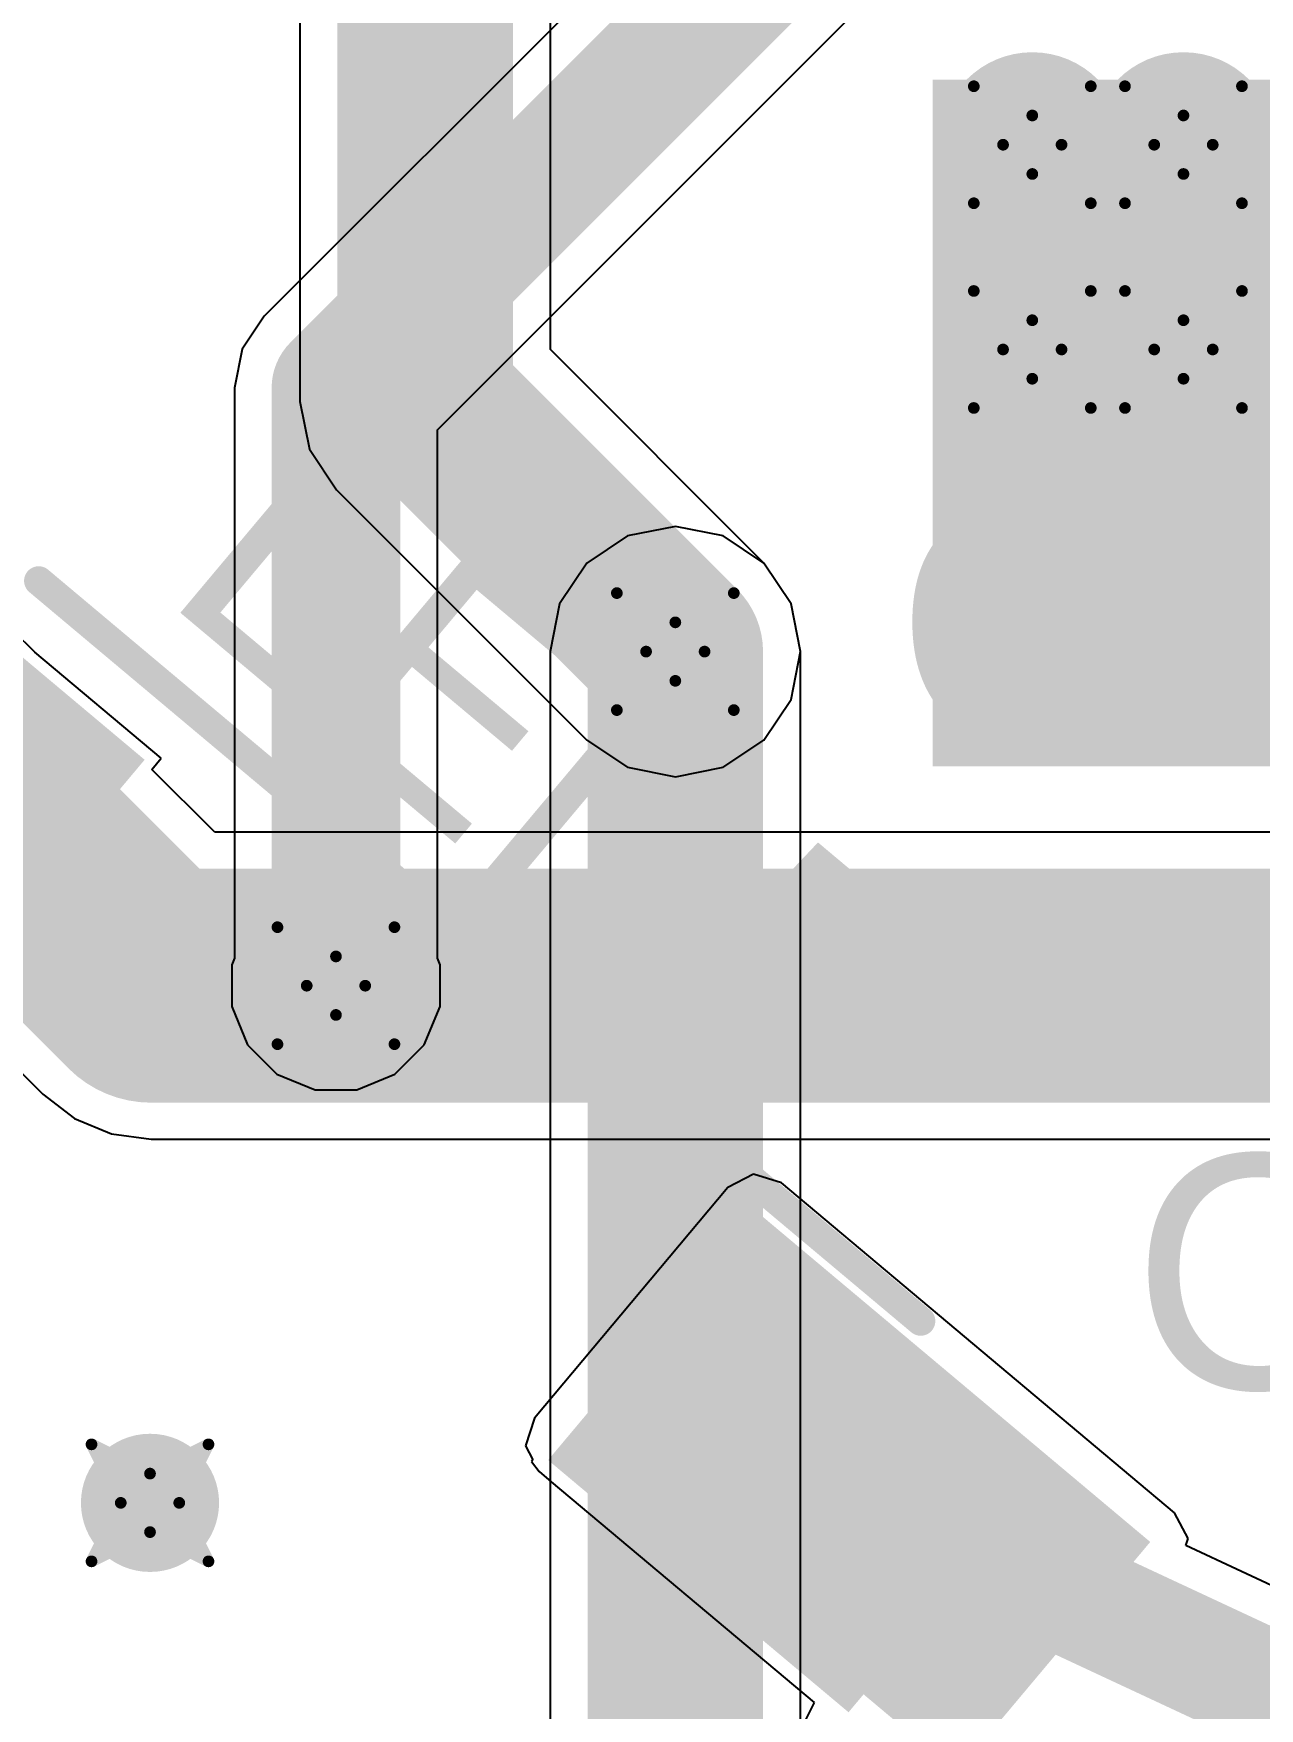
# Model space of a CAD drawing. Header units: millimetres. Extents: x -2 to 282, y -53 to 22.
# Drawn here: x 6.85 to 12.17, y -43.68 to -36.41 of the extents above; entities that cross this region are included whole.
import ezdxf

# ---------------------------------------------------------------- set-up
doc = ezdxf.new("R2010")
doc.units = ezdxf.units.MM
for name, color, linetype in [('BottomLayer', 5, 'Continuous'), ('BottomSolder', 6, 'Continuous'), ('DrillDrawing', 1, 'Continuous'), ('Mechanical1', 6, 'Continuous'), ('Mechanical2', 216, 'Continuous'), ('TopLayer', 1, 'Continuous'), ('TopOverlay', 2, 'Continuous'), ('TopPaste', 8, 'Continuous'), ('TopSolder', 216, 'Continuous'), ('ViaHoleLayer', 16, 'Continuous')]:
    doc.layers.add(name, color=color, linetype=linetype)
doc.styles.add('Arial', font='', dxfattribs={"height": 0.2})
doc.styles.get('Arial').set_extended_font_data('Arial')

# ---------------------------------------------------------------- blocks, each defined once
blk = doc.blocks.new('WS2812B_XF02_W_25')
at = {"layer": 'TopLayer'}
for points in [[(-3.25000239, 2.14999824), (-1.75000285, 2.14999824), (-1.75000285, 1.15000024), (-3.25000239, 1.15000024)], [(3.24999477, 1.15000024), (1.74999523, 1.15000024), (1.74999523, 2.14999824), (3.24999477, 2.14999824)]]:
    blk.add_hatch(color=1, dxfattribs=at).paths.add_polyline_path(points)
at = {"layer": 'TopPaste'}
for points in [[(-3.25000239, 2.14999824), (-1.75000285, 2.14999824), (-1.75000285, 1.15000024), (-3.25000239, 1.15000024)], [(3.24999477, 1.15000024), (1.74999523, 1.15000024), (1.74999523, 2.14999824), (3.24999477, 2.14999824)]]:
    blk.add_hatch(color=8, dxfattribs=at).paths.add_polyline_path(points)
at = {"layer": 'TopSolder'}
for points in [[(-3.35160239, 2.25159824), (-1.64840285, 2.25159824), (-1.64840285, 1.04840024), (-3.35160239, 1.04840024)], [(3.35159477, 1.04840024), (1.64839523, 1.04840024), (1.64839523, 2.25159824), (3.35159477, 2.25159824)]]:
    blk.add_hatch(color=216, dxfattribs=at).paths.add_polyline_path(points)
at = {"layer": 'TopOverlay', "const_width": 0.127}
blk.add_lwpolyline([(-2.50000516, 2.55080262), (2.499995, 2.5508077)], dxfattribs=at)
at = {"layer": 'TopOverlay', "const_width": 0.0635}
for points in [[(-2.53175516, 2.55080262, 1), (-2.46825516, 2.55080262, 1)], [(2.468245, 2.5508077, 1), (2.531745, 2.5508077, 1)]]:
    blk.add_lwpolyline(points, format="xyb", close=True, dxfattribs=at)

msp = doc.modelspace()

# ---------------------------------------------------------------- hatches: boundary and pattern name
at = {"layer": 'BottomLayer'}
h = msp.add_hatch(color=5, dxfattribs=at)
edge = h.paths.add_edge_path()
edge.add_arc((11.18387146, -36.8882676), 0.2999994, 0, 360)
h = msp.add_hatch(color=5, dxfattribs=at)
edge = h.paths.add_edge_path()
edge.add_arc((11.84036748, -36.8882676), 0.2999994, 0, 360)
h = msp.add_hatch(color=5, dxfattribs=at)
edge = h.paths.add_edge_path()
edge.add_arc((11.18387146, -37.77726759999999), 0.2999994, 0, 360)
h = msp.add_hatch(color=5, dxfattribs=at)
edge = h.paths.add_edge_path()
edge.add_arc((11.84036748, -37.77726759999999), 0.2999994, 0, 360)
h = msp.add_hatch(color=5, dxfattribs=at)
edge = h.paths.add_edge_path()
edge.add_arc((9.63367136, -39.08902012), 0.2999994, 0, 360)
h = msp.add_hatch(color=5, dxfattribs=at)
edge = h.paths.add_edge_path()
edge.add_arc((8.15990748, -40.53958618), 0.2999994, 0, 360)
h = msp.add_hatch(color=5, dxfattribs=at)
edge = h.paths.add_edge_path()
edge.add_arc((7.352329719999999, -42.78505032), 0.2999994, 0, 360)
at = {"layer": 'BottomSolder'}
h = msp.add_hatch(color=6, dxfattribs=at)
edge = h.paths.add_edge_path()
edge.add_arc((11.18387146, -36.8882676), 0.4015993999999999, 0, 360)
h = msp.add_hatch(color=6, dxfattribs=at)
edge = h.paths.add_edge_path()
edge.add_arc((11.84036748, -36.8882676), 0.4015993999999999, 0, 360)
h = msp.add_hatch(color=6, dxfattribs=at)
edge = h.paths.add_edge_path()
edge.add_arc((12.50076748, -36.8882676), 0.4015993999999999, 0, 360)
h = msp.add_hatch(color=6, dxfattribs=at)
edge = h.paths.add_edge_path()
edge.add_arc((11.18387146, -37.77726759999999), 0.4015993999999999, 0, 360)
h = msp.add_hatch(color=6, dxfattribs=at)
edge = h.paths.add_edge_path()
edge.add_arc((11.84036748, -37.77726759999999), 0.4015993999999999, 0, 360)
h = msp.add_hatch(color=6, dxfattribs=at)
edge = h.paths.add_edge_path()
edge.add_arc((12.50076748, -37.77726759999999), 0.4015993999999999, 0, 360)
at = {"layer": 'TopLayer'}
for points in [[(10.75127136, -39.58708618), (17.44417136, -39.58708618), (17.44417136, -36.60514142), (10.75127136, -36.60514142)], [(9.147919219999999, -42.52285374), (10.85594476, -43.95605636), (11.69609802, -42.95480106), (9.98807248, -41.52159844)]]:
    msp.add_hatch(color=1, dxfattribs=at).paths.add_polyline_path(points)
h = msp.add_hatch(color=1, dxfattribs=at)
edge = h.paths.add_edge_path()
edge.add_arc((11.18387146, -36.8882676), 0.2999994, 0, 360)
h = msp.add_hatch(color=1, dxfattribs=at)
edge = h.paths.add_edge_path()
edge.add_arc((11.84036748, -36.8882676), 0.2999994, 0, 360)
h = msp.add_hatch(color=1, dxfattribs=at)
edge = h.paths.add_edge_path()
edge.add_arc((11.18387146, -37.77726759999999), 0.2999994, 0, 360)
h = msp.add_hatch(color=1, dxfattribs=at)
edge = h.paths.add_edge_path()
edge.add_arc((11.84036748, -37.77726759999999), 0.2999994, 0, 360)
h = msp.add_hatch(color=1, dxfattribs=at)
edge = h.paths.add_edge_path()
edge.add_arc((9.63367136, -39.08902012), 0.2999994, 0, 360)
h = msp.add_hatch(color=1, dxfattribs=at)
edge = h.paths.add_edge_path()
edge.add_arc((8.15990748, -40.53958618), 0.2999994, 0, 360)
h = msp.add_hatch(color=1, dxfattribs=at)
edge = h.paths.add_edge_path()
edge.add_arc((7.352329719999999, -42.78505032), 0.2999994, 0, 360)
at = {"layer": 'TopSolder'}
h = msp.add_hatch(color=216, dxfattribs=at)
edge = h.paths.add_edge_path()
edge.add_arc((11.18387146, -36.8882676), 0.4015993999999999, 0, 360)
h = msp.add_hatch(color=216, dxfattribs=at)
edge = h.paths.add_edge_path()
edge.add_arc((11.84036748, -36.8882676), 0.4015993999999999, 0, 360)
h = msp.add_hatch(color=216, dxfattribs=at)
edge = h.paths.add_edge_path()
edge.add_arc((12.50076748, -36.8882676), 0.4015993999999999, 0, 360)
h = msp.add_hatch(color=216, dxfattribs=at)
edge = h.paths.add_edge_path()
edge.add_arc((11.18387146, -37.77726759999999), 0.4015993999999999, 0, 360)
h = msp.add_hatch(color=216, dxfattribs=at)
edge = h.paths.add_edge_path()
edge.add_arc((11.84036748, -37.77726759999999), 0.4015993999999999, 0, 360)
h = msp.add_hatch(color=216, dxfattribs=at)
edge = h.paths.add_edge_path()
edge.add_arc((12.50076748, -37.77726759999999), 0.4015993999999999, 0, 360)
at = {"layer": 'ViaHoleLayer'}
h = msp.add_hatch(color=16, dxfattribs=at)
edge = h.paths.add_edge_path()
edge.add_arc((11.18387146, -36.8882676), 0.1499997, 0, 360)
h = msp.add_hatch(color=16, dxfattribs=at)
edge = h.paths.add_edge_path()
edge.add_arc((11.84036748, -36.8882676), 0.1499997, 0, 360)
h = msp.add_hatch(color=16, dxfattribs=at)
edge = h.paths.add_edge_path()
edge.add_arc((11.18387146, -37.77726759999999), 0.1499997, 0, 360)
h = msp.add_hatch(color=16, dxfattribs=at)
edge = h.paths.add_edge_path()
edge.add_arc((11.84036748, -37.77726759999999), 0.1499997, 0, 360)
h = msp.add_hatch(color=16, dxfattribs=at)
edge = h.paths.add_edge_path()
edge.add_arc((9.63367136, -39.08902012), 0.1499997, 0, 360)
h = msp.add_hatch(color=16, dxfattribs=at)
edge = h.paths.add_edge_path()
edge.add_arc((8.15990748, -40.53958618), 0.1499997, 0, 360)
h = msp.add_hatch(color=16, dxfattribs=at)
edge = h.paths.add_edge_path()
edge.add_arc((7.352329719999999, -42.78505032), 0.1499997, 0, 360)

# ---------------------------------------------------------------- linework, layer by layer
at = {"layer": 'BottomLayer'}
for p, q in [((10.0564061, -35.42492025999999), (7.84859746, -37.63272636)), ((8.600165679999998, -38.12639822), (10.6790236, -36.04753776)), ((7.84859746, -37.63272636), (7.753162039999999, -37.77555564)), ((7.753162039999999, -37.77555564), (7.71964928, -37.94403638)), ((7.71964928, -37.94403638), (7.71964928, -40.42028746)), ((8.600165679999998, -40.42028746), (8.600165679999998, -38.12639822)), ((9.42554884, -38.58656748), (9.24911282, -38.70446158)), ((9.63367136, -38.54517056), (9.42554884, -38.58656748)), ((9.841793879999999, -38.58656748), (9.63367136, -38.54517056)), ((10.0182299, -38.70446158), (9.841793879999999, -38.58656748)), ((9.24911282, -38.70446158), (9.13121872, -38.8808976)), ((10.136124, -38.8808976), (10.0182299, -38.70446158)), ((9.13121872, -38.8808976), (9.0898218, -39.08902012)), ((10.17752092, -39.08902012), (10.136124, -38.8808976)), ((9.0898218, -39.08902012), (9.0898218, -44.24798618)), ((10.17752092, -44.02271866), (10.17752092, -39.08902012)), ((7.71964928, -40.42028746), (7.70750808, -40.44959906)), ((8.61230688, -40.44959906), (8.600165679999998, -40.42028746)), ((7.70750808, -40.44959906), (7.70750808, -40.6295733)), ((8.61230688, -40.6295733), (8.61230688, -40.44959906)), ((7.70750808, -40.6295733), (7.77638272, -40.79584931999999)), ((8.54343224, -40.79584931999999), (8.61230688, -40.6295733)), ((7.77638272, -40.79584931999999), (7.903644339999999, -40.92311094)), ((8.416170619999999, -40.92311094), (8.54343224, -40.79584931999999)), ((7.903644339999999, -40.92311094), (8.06992036, -40.99198558)), ((8.2498946, -40.99198558), (8.416170619999999, -40.92311094)), ((8.06992036, -40.99198558), (8.2498946, -40.99198558))]:
    msp.add_line(p, q, dxfattribs=at)
for points, const_width in [([(8.15990748, -37.94403638), (10.45207206, -35.6518718)], 0.5588), ([(8.15990748, -40.53958618), (8.15990748, -37.94403638)], 0.5588), ([(9.63367136, -44.24798618), (9.63367136, -39.08902012)], 0.7619999999999999)]:
    msp.add_lwpolyline(points, dxfattribs=dict(at, const_width=const_width))
for points, const_width in [([(8.02020748, -37.94403638, 1), (8.299607479999999, -37.94403638, 1)], 0.2794), ([(8.02020748, -37.94403638, 1), (8.299607479999999, -37.94403638, 1)], 0.2794), ([(9.44317136, -39.08902012, 1), (9.82417136, -39.08902012, 1)], 0.3809999999999999), ([(8.02020748, -40.53958618, 1), (8.299607479999999, -40.53958618, 1)], 0.2794)]:
    msp.add_lwpolyline(points, format="xyb", close=True, dxfattribs=dict(at, const_width=const_width))
at = {"layer": 'DrillDrawing', "const_width": 0.0508}
for points in [[(10.92987146, -36.63426759999999), (11.18387146, -36.7612676)], [(10.92987146, -36.63426759999999), (11.05687146, -36.8882676)], [(11.18387146, -36.7612676), (11.43787146, -36.63426759999999)], [(11.31087146, -36.8882676), (11.43787146, -36.63426759999999)], [(11.58636748, -36.63426759999999), (11.84036748, -36.7612676)], [(11.58636748, -36.63426759999999), (11.71336748, -36.8882676)], [(11.84036748, -36.7612676), (12.09436748, -36.63426759999999)], [(11.96736748, -36.8882676), (12.09436748, -36.63426759999999)], [(10.92987146, -37.1422676), (11.05687146, -36.8882676)], [(11.31087146, -36.8882676), (11.43787146, -37.1422676)], [(11.58636748, -37.1422676), (11.71336748, -36.8882676)], [(11.96736748, -36.8882676), (12.09436748, -37.1422676)], [(10.92987146, -37.1422676), (11.18387146, -37.0152676)], [(11.18387146, -37.0152676), (11.43787146, -37.1422676)], [(11.58636748, -37.1422676), (11.84036748, -37.0152676)], [(11.84036748, -37.0152676), (12.09436748, -37.1422676)], [(10.92987146, -37.5232676), (11.18387146, -37.6502676)], [(10.92987146, -37.5232676), (11.05687146, -37.77726759999999)], [(11.18387146, -37.6502676), (11.43787146, -37.5232676)], [(11.31087146, -37.77726759999999), (11.43787146, -37.5232676)], [(11.58636748, -37.5232676), (11.84036748, -37.6502676)], [(11.58636748, -37.5232676), (11.71336748, -37.77726759999999)], [(11.84036748, -37.6502676), (12.09436748, -37.5232676)], [(11.96736748, -37.77726759999999), (12.09436748, -37.5232676)], [(10.92987146, -38.03126759999999), (11.05687146, -37.77726759999999)], [(11.31087146, -37.77726759999999), (11.43787146, -38.03126759999999)], [(11.58636748, -38.03126759999999), (11.71336748, -37.77726759999999)], [(11.96736748, -37.77726759999999), (12.09436748, -38.03126759999999)], [(10.92987146, -38.03126759999999), (11.18387146, -37.9042676)], [(11.18387146, -37.9042676), (11.43787146, -38.03126759999999)], [(11.58636748, -38.03126759999999), (11.84036748, -37.9042676)], [(11.84036748, -37.9042676), (12.09436748, -38.03126759999999)], [(9.37967136, -38.83502012), (9.63367136, -38.96202012)], [(9.37967136, -38.83502012), (9.50667136, -39.08902012)], [(9.63367136, -38.96202012), (9.88767136, -38.83502012)], [(9.76067136, -39.08902012), (9.88767136, -38.83502012)], [(9.37967136, -39.34302012), (9.50667136, -39.08902012)], [(9.76067136, -39.08902012), (9.88767136, -39.34302012)], [(9.37967136, -39.34302012), (9.63367136, -39.21602012)], [(9.63367136, -39.21602012), (9.88767136, -39.34302012)], [(7.905907479999999, -40.28558618), (8.15990748, -40.41258618)], [(7.905907479999999, -40.28558618), (8.032907479999999, -40.53958618)], [(8.15990748, -40.41258618), (8.413907479999999, -40.28558618)], [(8.28690748, -40.53958618), (8.413907479999999, -40.28558618)], [(7.905907479999999, -40.79358618), (8.032907479999999, -40.53958618)], [(8.28690748, -40.53958618), (8.413907479999999, -40.79358618)], [(7.905907479999999, -40.79358618), (8.15990748, -40.66658618)], [(8.15990748, -40.66658618), (8.413907479999999, -40.79358618)], [(7.098329719999999, -42.53105032), (7.352329719999999, -42.65805031999999)], [(7.098329719999999, -42.53105032), (7.22532972, -42.78505032)], [(7.352329719999999, -42.65805031999999), (7.60632972, -42.53105032)], [(7.479329719999999, -42.78505032), (7.60632972, -42.53105032)], [(7.098329719999999, -43.03905032), (7.22532972, -42.78505032)], [(7.479329719999999, -42.78505032), (7.60632972, -43.03905032)], [(7.098329719999999, -43.03905032), (7.352329719999999, -42.91205032)], [(7.352329719999999, -42.91205032), (7.60632972, -43.03905032)]]:
    msp.add_lwpolyline(points, dxfattribs=at)
at = {"layer": 'DrillDrawing', "const_width": 0.0254}
for points in [[(10.91717146, -36.63426759999999, 1), (10.94257146, -36.63426759999999, 1)], [(10.91717146, -36.63426759999999, 1), (10.94257146, -36.63426759999999, 1)], [(11.42517146, -36.63426759999999, 1), (11.45057146, -36.63426759999999, 1)], [(11.42517146, -36.63426759999999, 1), (11.45057146, -36.63426759999999, 1)], [(11.57366748, -36.63426759999999, 1), (11.59906748, -36.63426759999999, 1)], [(11.57366748, -36.63426759999999, 1), (11.59906748, -36.63426759999999, 1)], [(12.08166748, -36.63426759999999, 1), (12.10706748, -36.63426759999999, 1)], [(12.08166748, -36.63426759999999, 1), (12.10706748, -36.63426759999999, 1)], [(11.17117146, -36.7612676, 1), (11.19657146, -36.7612676, 1)], [(11.17117146, -36.7612676, 1), (11.19657146, -36.7612676, 1)], [(11.82766748, -36.7612676, 1), (11.85306748, -36.7612676, 1)], [(11.82766748, -36.7612676, 1), (11.85306748, -36.7612676, 1)], [(11.04417146, -36.8882676, 1), (11.06957146, -36.8882676, 1)], [(11.04417146, -36.8882676, 1), (11.06957146, -36.8882676, 1)], [(11.29817146, -36.8882676, 1), (11.32357146, -36.8882676, 1)], [(11.29817146, -36.8882676, 1), (11.32357146, -36.8882676, 1)], [(11.70066748, -36.8882676, 1), (11.72606748, -36.8882676, 1)], [(11.70066748, -36.8882676, 1), (11.72606748, -36.8882676, 1)], [(11.95466748, -36.8882676, 1), (11.98006748, -36.8882676, 1)], [(11.95466748, -36.8882676, 1), (11.98006748, -36.8882676, 1)], [(11.17117146, -37.0152676, 1), (11.19657146, -37.0152676, 1)], [(11.17117146, -37.0152676, 1), (11.19657146, -37.0152676, 1)], [(11.82766748, -37.0152676, 1), (11.85306748, -37.0152676, 1)], [(11.82766748, -37.0152676, 1), (11.85306748, -37.0152676, 1)], [(10.91717146, -37.1422676, 1), (10.94257146, -37.1422676, 1)], [(10.91717146, -37.1422676, 1), (10.94257146, -37.1422676, 1)], [(11.42517146, -37.1422676, 1), (11.45057146, -37.1422676, 1)], [(11.42517146, -37.1422676, 1), (11.45057146, -37.1422676, 1)], [(11.57366748, -37.1422676, 1), (11.59906748, -37.1422676, 1)], [(11.57366748, -37.1422676, 1), (11.59906748, -37.1422676, 1)], [(12.08166748, -37.1422676, 1), (12.10706748, -37.1422676, 1)], [(12.08166748, -37.1422676, 1), (12.10706748, -37.1422676, 1)], [(10.91717146, -37.5232676, 1), (10.94257146, -37.5232676, 1)], [(10.91717146, -37.5232676, 1), (10.94257146, -37.5232676, 1)], [(11.42517146, -37.5232676, 1), (11.45057146, -37.5232676, 1)], [(11.42517146, -37.5232676, 1), (11.45057146, -37.5232676, 1)], [(11.57366748, -37.5232676, 1), (11.59906748, -37.5232676, 1)], [(11.57366748, -37.5232676, 1), (11.59906748, -37.5232676, 1)], [(12.08166748, -37.5232676, 1), (12.10706748, -37.5232676, 1)], [(12.08166748, -37.5232676, 1), (12.10706748, -37.5232676, 1)], [(11.17117146, -37.6502676, 1), (11.19657146, -37.6502676, 1)], [(11.17117146, -37.6502676, 1), (11.19657146, -37.6502676, 1)], [(11.82766748, -37.6502676, 1), (11.85306748, -37.6502676, 1)], [(11.82766748, -37.6502676, 1), (11.85306748, -37.6502676, 1)], [(11.04417146, -37.77726759999999, 1), (11.06957146, -37.77726759999999, 1)], [(11.04417146, -37.77726759999999, 1), (11.06957146, -37.77726759999999, 1)], [(11.29817146, -37.77726759999999, 1), (11.32357146, -37.77726759999999, 1)], [(11.29817146, -37.77726759999999, 1), (11.32357146, -37.77726759999999, 1)], [(11.70066748, -37.77726759999999, 1), (11.72606748, -37.77726759999999, 1)], [(11.70066748, -37.77726759999999, 1), (11.72606748, -37.77726759999999, 1)], [(11.95466748, -37.77726759999999, 1), (11.98006748, -37.77726759999999, 1)], [(11.95466748, -37.77726759999999, 1), (11.98006748, -37.77726759999999, 1)], [(11.17117146, -37.9042676, 1), (11.19657146, -37.9042676, 1)], [(11.17117146, -37.9042676, 1), (11.19657146, -37.9042676, 1)], [(11.82766748, -37.9042676, 1), (11.85306748, -37.9042676, 1)], [(11.82766748, -37.9042676, 1), (11.85306748, -37.9042676, 1)], [(10.91717146, -38.03126759999999, 1), (10.94257146, -38.03126759999999, 1)], [(10.91717146, -38.03126759999999, 1), (10.94257146, -38.03126759999999, 1)], [(11.42517146, -38.03126759999999, 1), (11.45057146, -38.03126759999999, 1)], [(11.42517146, -38.03126759999999, 1), (11.45057146, -38.03126759999999, 1)], [(11.57366748, -38.03126759999999, 1), (11.59906748, -38.03126759999999, 1)], [(11.57366748, -38.03126759999999, 1), (11.59906748, -38.03126759999999, 1)], [(12.08166748, -38.03126759999999, 1), (12.10706748, -38.03126759999999, 1)], [(12.08166748, -38.03126759999999, 1), (12.10706748, -38.03126759999999, 1)], [(9.366971359999999, -38.83502012, 1), (9.39237136, -38.83502012, 1)], [(9.366971359999999, -38.83502012, 1), (9.39237136, -38.83502012, 1)], [(9.87497136, -38.83502012, 1), (9.90037136, -38.83502012, 1)], [(9.87497136, -38.83502012, 1), (9.90037136, -38.83502012, 1)], [(9.62097136, -38.96202012, 1), (9.64637136, -38.96202012, 1)], [(9.62097136, -38.96202012, 1), (9.64637136, -38.96202012, 1)], [(9.49397136, -39.08902012, 1), (9.51937136, -39.08902012, 1)], [(9.49397136, -39.08902012, 1), (9.51937136, -39.08902012, 1)], [(9.74797136, -39.08902012, 1), (9.77337136, -39.08902012, 1)], [(9.74797136, -39.08902012, 1), (9.77337136, -39.08902012, 1)], [(9.62097136, -39.21602012, 1), (9.64637136, -39.21602012, 1)], [(9.62097136, -39.21602012, 1), (9.64637136, -39.21602012, 1)], [(9.366971359999999, -39.34302012, 1), (9.39237136, -39.34302012, 1)], [(9.366971359999999, -39.34302012, 1), (9.39237136, -39.34302012, 1)], [(9.87497136, -39.34302012, 1), (9.90037136, -39.34302012, 1)], [(9.87497136, -39.34302012, 1), (9.90037136, -39.34302012, 1)], [(7.893207479999999, -40.28558618, 1), (7.918607479999999, -40.28558618, 1)], [(7.893207479999999, -40.28558618, 1), (7.918607479999999, -40.28558618, 1)], [(8.40120748, -40.28558618, 1), (8.42660748, -40.28558618, 1)], [(8.40120748, -40.28558618, 1), (8.42660748, -40.28558618, 1)], [(8.147207479999999, -40.41258618, 1), (8.17260748, -40.41258618, 1)], [(8.147207479999999, -40.41258618, 1), (8.17260748, -40.41258618, 1)], [(8.02020748, -40.53958618, 1), (8.04560748, -40.53958618, 1)], [(8.02020748, -40.53958618, 1), (8.04560748, -40.53958618, 1)], [(8.27420748, -40.53958618, 1), (8.299607479999999, -40.53958618, 1)], [(8.27420748, -40.53958618, 1), (8.299607479999999, -40.53958618, 1)], [(8.147207479999999, -40.66658618, 1), (8.17260748, -40.66658618, 1)], [(8.147207479999999, -40.66658618, 1), (8.17260748, -40.66658618, 1)], [(7.893207479999999, -40.79358618, 1), (7.918607479999999, -40.79358618, 1)], [(7.893207479999999, -40.79358618, 1), (7.918607479999999, -40.79358618, 1)], [(8.40120748, -40.79358618, 1), (8.42660748, -40.79358618, 1)], [(8.40120748, -40.79358618, 1), (8.42660748, -40.79358618, 1)], [(7.085629719999999, -42.53105032, 1), (7.111029719999999, -42.53105032, 1)], [(7.085629719999999, -42.53105032, 1), (7.111029719999999, -42.53105032, 1)], [(7.593629719999999, -42.53105032, 1), (7.619029719999999, -42.53105032, 1)], [(7.593629719999999, -42.53105032, 1), (7.619029719999999, -42.53105032, 1)], [(7.33962972, -42.65805031999999, 1), (7.365029719999999, -42.65805031999999, 1)], [(7.33962972, -42.65805031999999, 1), (7.365029719999999, -42.65805031999999, 1)], [(7.212629719999999, -42.78505032, 1), (7.238029719999999, -42.78505032, 1)], [(7.212629719999999, -42.78505032, 1), (7.238029719999999, -42.78505032, 1)], [(7.466629719999999, -42.78505032, 1), (7.49202972, -42.78505032, 1)], [(7.466629719999999, -42.78505032, 1), (7.49202972, -42.78505032, 1)], [(7.33962972, -42.91205032, 1), (7.365029719999999, -42.91205032, 1)], [(7.33962972, -42.91205032, 1), (7.365029719999999, -42.91205032, 1)], [(7.085629719999999, -43.03905032, 1), (7.111029719999999, -43.03905032, 1)], [(7.085629719999999, -43.03905032, 1), (7.111029719999999, -43.03905032, 1)], [(7.593629719999999, -43.03905032, 1), (7.619029719999999, -43.03905032, 1)], [(7.593629719999999, -43.03905032, 1), (7.619029719999999, -43.03905032, 1)]]:
    msp.add_lwpolyline(points, format="xyb", close=True, dxfattribs=at)
at = {"layer": 'Mechanical1', "const_width": 0.0127}
msp.add_lwpolyline([(-2.032e-05, -1.016e-05, -3.218852180172771), (-0.27914346, -38.41401258)], format="xyb", dxfattribs=at)
at = {"layer": 'Mechanical2', "const_width": 0.254}
msp.add_lwpolyline([(50.76622054, 5.47802816, -1.122171366645898), (-0.2944876, -38.43746948)], format="xyb", dxfattribs=at)
at = {"layer": 'TopLayer'}
for p, q in [((8.0032225, -35.71641828), (8.0032225, -38.00242082)), ((9.09092162, -37.77715329999999), (9.09092162, -35.9416858)), ((10.0182299, -38.70445904), (9.09092162, -37.77715329999999)), ((8.0032225, -38.00242082), (8.044619419999998, -38.21054333999999)), ((8.044619419999998, -38.21054333999999), (8.16251352, -38.38697936)), ((8.16251352, -38.38697936), (9.24911028, -39.47357866)), ((10.136124, -38.8808976), (10.0182299, -38.70445904)), ((10.17751838, -39.08902012), (10.136124, -38.8808976)), ((6.85156872, -39.09164394), (6.76096184, -39.00103705999999)), ((7.40058718, -39.55232628), (6.85156872, -39.09164394)), ((10.136124, -39.29714264), (10.17751838, -39.08902012)), ((10.0182299, -39.47357866), (10.136124, -39.29714264)), ((9.24911028, -39.47357866), (9.42554884, -39.59147275999999)), ((9.841793879999999, -39.59147275999999), (10.0182299, -39.47357866)), ((7.36028246, -39.60036022), (7.40058718, -39.55232628)), ((7.63340866, -39.87348642), (7.36028246, -39.60036022)), ((9.42554884, -39.59147275999999), (9.63367136, -39.63286714)), ((9.63367136, -39.63286714), (9.841793879999999, -39.59147275999999)), ((14.56295792, -39.87348642), (7.63340866, -39.87348642)), ((5.81895204, -39.94304686), (6.88648864, -41.01058092)), ((6.88648864, -41.01058092), (6.88649626, -41.01059108)), ((6.88649626, -41.01059108), (7.024451279999999, -41.11644558)), ((7.024451279999999, -41.11644558), (7.1851012, -41.18298849999999)), ((7.1851012, -41.18298849999999), (7.35750116, -41.20568847999999)), ((7.35750116, -41.20568847999999), (7.357521479999999, -41.20568594)), ((7.357521479999999, -41.20568594), (12.5802136, -41.20568594)), ((9.97369608, -41.3572706), (9.86170748, -41.41556614)), ((10.09410478, -41.39523344), (9.97369608, -41.3572706)), ((9.86170748, -41.41556614), (9.021554219999999, -42.41682143999999)), ((11.80213032, -42.82843605999999), (10.09410478, -41.39523344)), ((9.021554219999999, -42.41682143999999), (8.98359138, -42.53723014)), ((8.98359138, -42.53723014), (9.015521719999999, -42.5985686)), ((9.015521719999999, -42.5985686), (9.00954002, -42.60569584)), ((9.00954002, -42.60569584), (9.04188184, -42.64922382)), ((9.04188184, -42.64922382), (9.09478496, -42.69360524)), ((9.09478496, -42.69360524), (10.23664958, -43.65174404)), ((11.86042586, -42.94042466), (11.80213032, -42.82843605999999)), ((11.85092626, -42.97055414), (11.86042586, -42.94042466)), ((16.02116684, -44.91517052), (11.85092626, -42.97055414)), ((10.23664958, -43.65174404), (10.17948688, -43.7651525))]:
    msp.add_line(p, q, dxfattribs=at)
for points, const_width in [([(8.54707206, -38.00242082), (8.54707206, -35.71641828)], 0.7619999999999999), ([(8.54707206, -38.00242082), (9.63367136, -39.08902012)], 0.7619999999999999), ([(6.28995694, -39.47204196), (7.35750116, -40.53958618)], 1.016), ([(7.35750116, -40.53958618), (14.18027136, -40.53958618)], 1.016), ([(10.12017788, -42.68598016), (10.47381192, -42.58052952)], 0.508), ([(10.47381192, -42.58052952), (10.47381446, -42.58052952)], 0.508), ([(10.47381192, -42.58052952), (11.21644696, -43.13127264)], 0.508), ([(10.12017788, -42.68598016), (10.53041582, -42.96871518)], 0.508), ([(10.69471318, -43.16807215999999), (11.0313089, -43.04556034)], 0.508), ([(11.0313089, -43.04556034), (11.21810812, -43.1326671)], 0.508), ([(11.21644696, -43.13127264), (11.21810812, -43.1326671)], 0.508), ([(11.21810812, -43.1326671), (11.22062018, -43.13477276)], 0.508), ([(11.21810812, -43.1326671), (18.4566179, -46.50803754)], 0.508)]:
    msp.add_lwpolyline(points, dxfattribs=dict(at, const_width=const_width))
for points, const_width in [([(8.35657206, -38.00242082, 1), (8.73757206, -38.00242082, 1)], 0.3809999999999999), ([(8.35657206, -38.00242082, 1), (8.73757206, -38.00242082, 1)], 0.3809999999999999), ([(9.44317136, -39.08902012, 1), (9.82417136, -39.08902012, 1)], 0.3809999999999999), ([(7.10350116, -40.53958618, 1), (7.61150116, -40.53958618, 1)], 0.508), ([(7.10350116, -40.53958618, 1), (7.61150116, -40.53958618, 1)], 0.508), ([(10.34681192, -42.58052952, 1), (10.60081192, -42.58052952, 1)], 0.254), ([(10.34681192, -42.58052952, 1), (10.60081192, -42.58052952, 1)], 0.254), ([(10.34681192, -42.58052952, 1), (10.60081192, -42.58052952, 1)], 0.254), ([(10.34681446, -42.58052952, 1), (10.60081446, -42.58052952, 1)], 0.254), ([(9.99317788, -42.68598016, 1), (10.24717788, -42.68598016, 1)], 0.254), ([(9.99317788, -42.68598016, 1), (10.24717788, -42.68598016, 1)], 0.254), ([(10.40341582, -42.96871518, 1), (10.65741582, -42.96871518, 1)], 0.254), ([(10.9043089, -43.04556034, 1), (11.1583089, -43.04556034, 1)], 0.254), ([(10.9043089, -43.04556034, 1), (11.1583089, -43.04556034, 1)], 0.254), ([(11.08944696, -43.13127264, 1), (11.34344696, -43.13127264, 1)], 0.254), ([(11.08944696, -43.13127264, 1), (11.34344696, -43.13127264, 1)], 0.254), ([(11.09110812, -43.1326671, 1), (11.34510812, -43.1326671, 1)], 0.254), ([(11.09110812, -43.1326671, 1), (11.34510812, -43.1326671, 1)], 0.254), ([(11.09110812, -43.1326671, 1), (11.34510812, -43.1326671, 1)], 0.254), ([(11.09110812, -43.1326671, 1), (11.34510812, -43.1326671, 1)], 0.254), ([(11.09362018, -43.13477276, 1), (11.34762018, -43.13477276, 1)], 0.254), ([(10.56771318, -43.16807215999999, 1), (10.82171318, -43.16807215999999, 1)], 0.254)]:
    msp.add_lwpolyline(points, format="xyb", close=True, dxfattribs=dict(at, const_width=const_width))

# ---------------------------------------------------------------- block references
at = {"rotation": 320}
msp.add_blockref('WS2812B_XF02_W_25', (7.144471359999999, -42.34298618), dxfattribs=at)

# ---------------------------------------------------------------- texts
at = {"layer": 'TopOverlay', "style": 'Arial'}
msp.add_text('LED5', height=1.016, rotation=320, dxfattribs=at).set_placement((7.39501188, -38.84558397999999))
for s, p in [('C26', (10.59084242, -39.47262108)), ('C25', (11.6161185, -42.28971222))]:
    msp.add_text(s, height=1.016, dxfattribs=at).set_placement(p)

doc.saveas('drawing.dxf')
